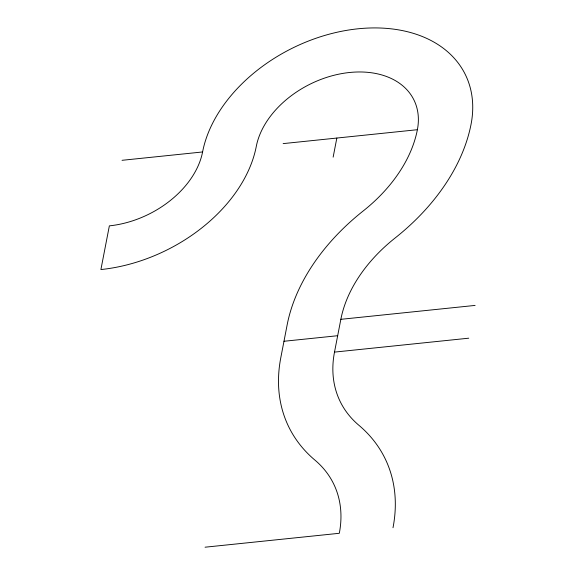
<?xml version="1.0" encoding="UTF-8"?>
<svg xmlns="http://www.w3.org/2000/svg" width="576" height="576" viewBox="0 0 576 576"><rect width="100%" height="100%" fill="white"/><g stroke="black" fill="none" stroke-linecap="round" stroke-linejoin="round"><path stroke-width="0.86" d="M333.144 157.147L336.838 138.053M393.005 527.731A200.657 140.393 -26.4 0 0 358.884 425.275A143.323 100.282 -26.4 0 1 334.505 352.102L340.848 319.327A143.323 100.282 -26.4 0 1 395.114 237.996A200.657 140.393 -26.4 0 0 471.082 124.142A143.323 100.282 -26.4 0 0 357.97 28.8A143.323 100.282 -26.4 0 0 202.586 151.963A85.997 60.17 -26.4 0 1 109.361 225.857L100.901 269.554A143.323 100.282 -26.4 0 0 256.291 146.398A85.997 60.17 -26.4 0 1 349.517 72.497A85.997 60.17 -26.4 0 1 417.384 129.708A143.323 100.282 -26.4 0 1 363.118 211.032A200.657 140.393 -26.4 0 0 287.15 324.886L280.807 357.66A200.657 140.393 -26.4 0 0 314.935 460.116A143.323 100.282 -26.4 0 1 339.307 533.29L205.063 547.2M122.04 160.308L202.586 151.963M283.14 143.611L417.384 129.708M340.848 319.327L475.099 305.417M283.975 341.273L337.68 335.714M334.505 352.102L468.756 338.191"/></g></svg>
